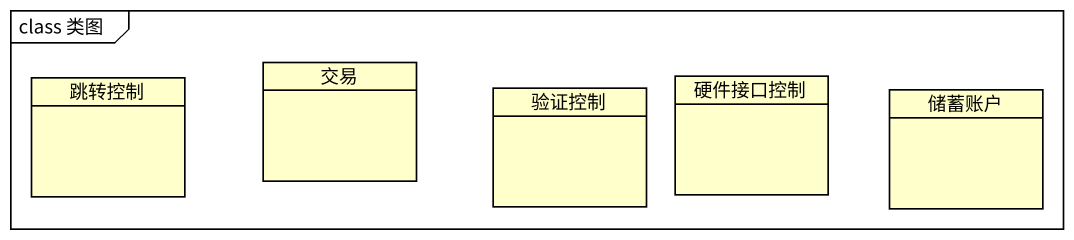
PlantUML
@startuml
mainframe class 类图
hide circle
hide empty members
class 跳转控制
class 交易
class 验证控制
class 硬件接口控制
class 储蓄账户
@enduml
